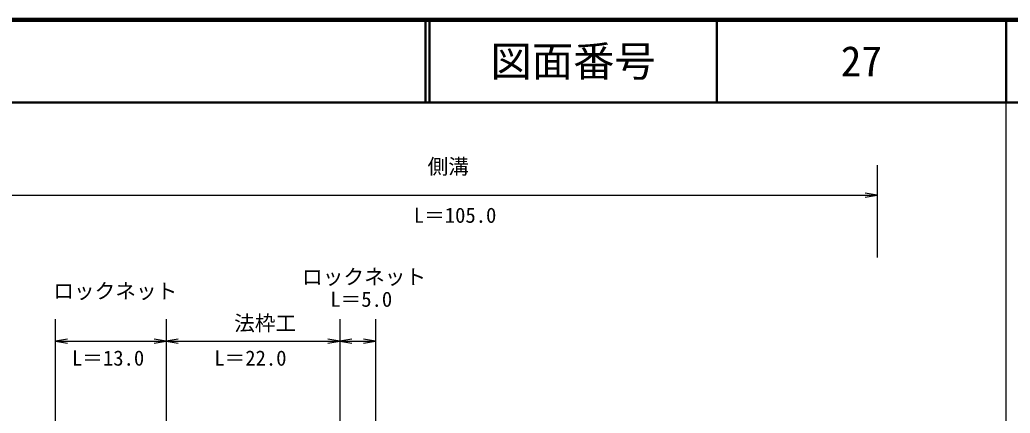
# Model space of a CAD drawing. Units: millimetres, scale not verified. Extents: x 40000 to 680000, y 20000 to 380000.
# Drawn here: x 459683 to 579500, y 332471 to 380000 of the extents above; entities that cross this region are included whole.
import ezdxf
from ezdxf.enums import TextEntityAlignment as Align

# ---------------------------------------------------------------- set-up
doc = ezdxf.new("R2010")
doc.units = ezdxf.units.MM
doc.header["$LTSCALE"] = 1000
for name, color, linetype, lineweight in [('M-STR-STR3', 7, 'Continuous', 25), ('M-TTL', 2, 'Continuous', 140), ('M-TTL-BAND', 7, 'Continuous', 25), ('M-TTL-LINE', 7, 'Continuous', 50), ('M-TTL-TXT', 7, 'Continuous', 13)]:
    doc.layers.add(name, color=color, linetype=linetype, lineweight=lineweight)
doc.styles.add('ＭＳ ゴシック', font='')
doc.styles.get('ＭＳ ゴシック').set_extended_font_data('MS Gothic')

# ---------------------------------------------------------------- blocks, each defined once
blk = doc.blocks.new('open_arrow')
at = {"color": 0, "linetype": 'Continuous', "lineweight": -2}
blk.add_lwpolyline([(7.5, 1.25), (0, 0), (7.5, -1.25)], dxfattribs=at)

msp = doc.modelspace()

# ---------------------------------------------------------------- linework, layer by layer
at = {"layer": 'M-STR-STR3'}
for p, q in [((563417, 362458), (563417, 351261)), ((456568, 358819), (563417, 358819)), ((463999, 323036), (463999, 343839)), ((477397, 343839), (477397, 322194)), ((498386, 343839), (498386, 316020)), ((502703, 343839), (502703, 315739)), ((463999, 341179), (477397, 341179)), ((477397, 341179), (498386, 341179)), ((498386, 341179), (502703, 341179))]:
    msp.add_line(p, q, dxfattribs=at)
at = {"layer": 'M-TTL'}
msp.add_line((680000, 380000), (40000, 380000), dxfattribs=at)
at = {"layer": 'M-TTL-BAND'}
msp.add_line((579000, 20000), (579000, 370000), dxfattribs=at)
at = {"layer": 'M-TTL-LINE'}
for p, q in [((508747, 380000), (508747, 370000)), ((509247, 380000), (509247, 370000)), ((543997, 380000), (543997, 370000)), ((579000, 380000), (579000, 370000)), ((40000, 370000), (680000, 370000))]:
    msp.add_line(p, q, dxfattribs=at)

# ---------------------------------------------------------------- block references
at = {"layer": 'M-STR-STR3', "xscale": 193, "yscale": 193, "rotation": 180}
for p in [(563417, 358819), (477397, 341179), (498386, 341179), (502703, 341179)]:
    msp.add_blockref('open_arrow', p, dxfattribs=at)
at = {"layer": 'M-STR-STR3', "xscale": 193, "yscale": 193}
for p in [(463999, 341179), (477397, 341179), (498386, 341179)]:
    msp.add_blockref('open_arrow', p, dxfattribs=at)

# ---------------------------------------------------------------- texts
at = {"layer": 'M-STR-STR3', "style": 'ＭＳ ゴシック'}
for s, p in [('側溝', (509017, 360811)), ('L＝105.0', (507352, 354923)), ('ロックネット', (493834, 347483)), ('ロックネット', (463735, 345762)), ('L＝5.0', (497245, 344773)), ('法枠工', (485617, 341870)), ('L＝13.0', (465998, 337663)), ('L＝22.0', (483212, 337663))]:
    msp.add_text(s, height=1833, dxfattribs=at).set_placement(p, align=Align.BOTTOM_LEFT)
at = {"layer": 'M-TTL-TXT', "style": 'ＭＳ ゴシック'}
for s, p in [('図面番号', (526622, 375000)), ('27', (561497, 375000))]:
    msp.add_text(s, height=3666, dxfattribs=at).set_placement(p, align=Align.MIDDLE_CENTER)

doc.saveas('drawing.dxf')
